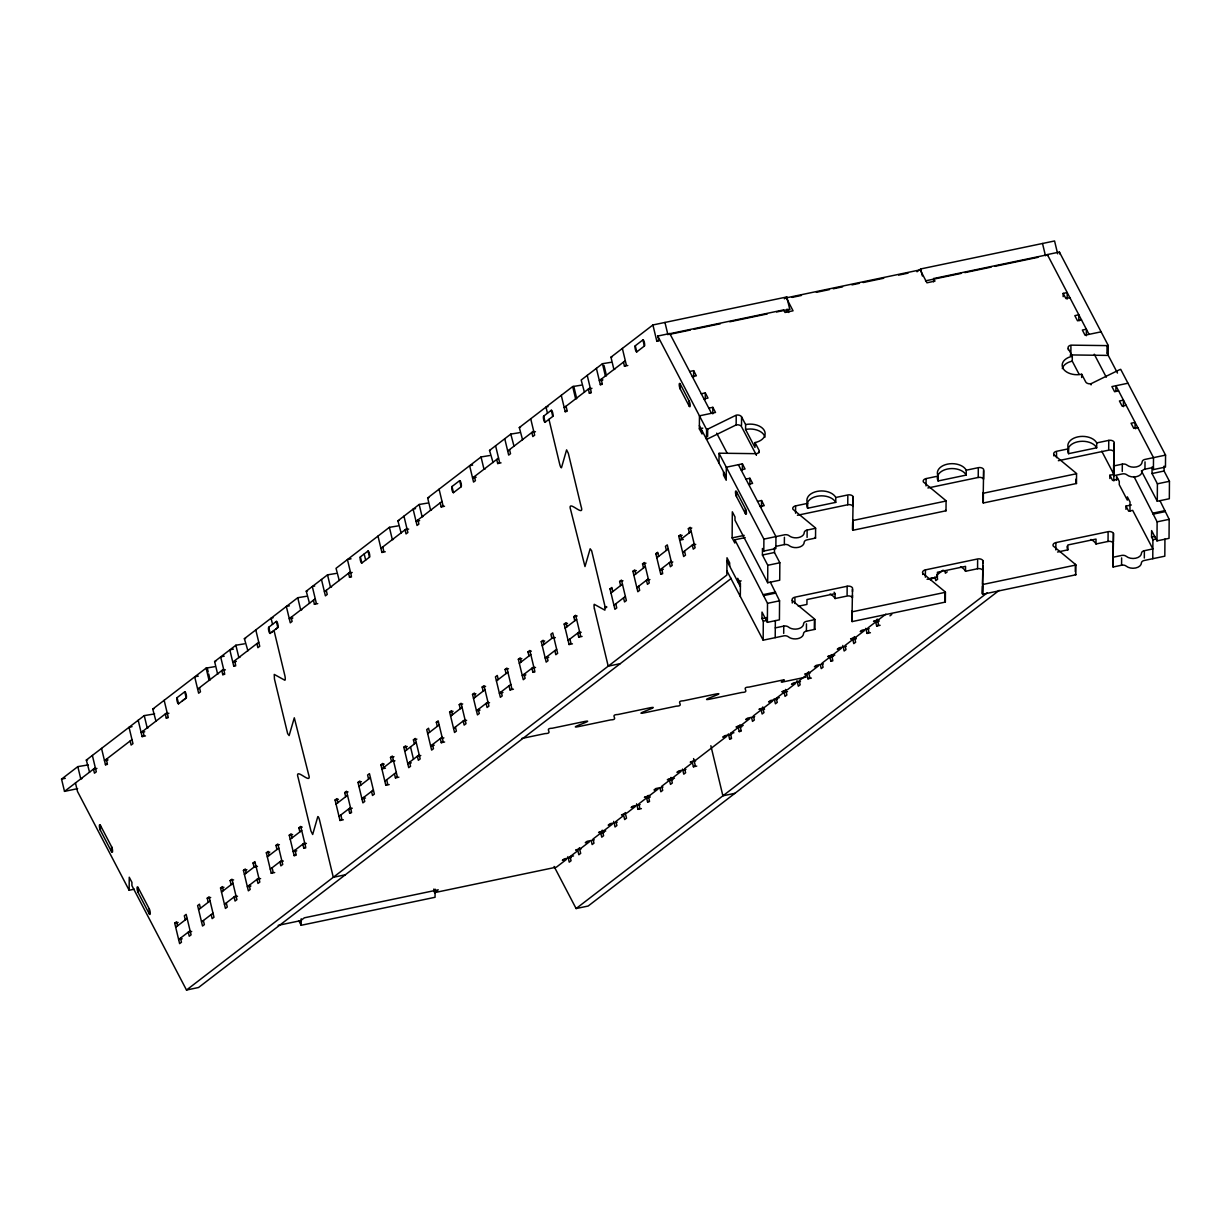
<?xml version="1.0" encoding="UTF-8"?>
<svg xmlns="http://www.w3.org/2000/svg" width="1231" height="1231" viewBox="0 0 1231 1231"><rect width="100%" height="100%" fill="white"/><g stroke="black" fill="none" stroke-linecap="round" stroke-linejoin="round"><path stroke-width="1.5" d="M100.357 830.217L100.388 825.324A3.17 0.785 78.2 0 0 99.372 825.847A3.17 0.785 78.2 0 0 100.357 830.233L111.544 851.637A3.17 0.785 78.2 0 0 112.575 851.113A3.17 0.785 78.2 0 0 111.59 846.743L100.388 825.324M111.544 851.637L111.59 846.743M134.317 889.182L129.147 890.259L129.24 877.226L131.932 882.365L131.917 885.628L186.497 990.032L198.545 987.508L731.306 578.37M138.041 892.383L138.072 887.505A3.17 0.785 78.2 0 0 137.056 888.028A3.17 0.785 78.2 0 0 138.041 892.398L149.228 913.802A3.17 0.785 78.2 0 0 150.259 913.279A3.17 0.785 78.2 0 0 149.274 908.909L138.072 887.505M149.228 913.802L149.274 908.909M435.112 889.136L435.051 897.291L301.164 925.281L301.21 918.772M680.204 388.934L680.251 384.057A3.17 0.785 78.2 0 0 679.22 384.564A3.17 0.785 78.2 0 0 680.204 388.934L689.16 406.076A3.17 0.785 78.2 0 0 690.191 405.553A3.17 0.785 78.2 0 0 689.206 401.183L680.251 384.057M689.16 406.076L689.206 401.183M693.607 377.178L693.653 370.654L689.637 371.5M702.07 430.742L702.039 434.004L699.362 428.865L699.454 415.832L715.519 412.462L712.826 407.338L708.81 408.169M705.255 399.444L705.301 392.935L701.285 393.766M711.503 413.308L669.787 333.539L657.739 336.048L706.594 429.496L706.517 439.267A4.232 2.708 0.4 0 0 707.61 438.928L736.153 424.926A4.232 2.708 0.4 0 1 741.508 426.649L756.357 455.055M707.625 436.482L707.687 429.142L736.23 415.139A4.232 2.708 0.4 0 1 741.585 416.878L745.617 424.587L745.571 429.481L754.972 447.453L755.018 442.575A14.818 9.463 0.4 0 0 764.374 430.635A14.818 9.463 0.4 0 0 745.617 424.587M712.78 413.847L712.826 407.338M718.996 463.118L719.058 453.347A4.232 2.708 0.4 0 1 720.258 453.208L756.373 453.685A4.232 2.708 0.4 0 0 759.05 450.269L755.018 442.575M723.551 471.858L723.536 475.12L726.213 480.259L726.321 467.211L742.385 463.856L745.063 468.996L741.047 469.842M729.66 566.168L729.675 562.906L726.998 557.766L726.859 575.046L186.497 990.032M745.17 537.608L734.845 539.778L734.815 543.04L732.137 537.901L732.322 511.804L734.999 516.943L734.984 520.205L767.667 582.725L779.715 580.216L779.839 562.767L774.468 552.488L774.499 547.61M736.153 424.926L736.215 416.37M736.461 496.539L736.492 491.646A3.17 0.785 78.2 0 0 735.476 492.169A3.17 0.785 78.2 0 0 736.461 496.539L745.417 513.666A3.17 0.785 78.2 0 0 746.432 513.142A3.17 0.785 78.2 0 0 745.447 508.772L736.492 491.646M740.323 596.512L740.431 583.463L737.738 578.324L737.708 581.586L741.154 580.863M741.524 425.434L741.585 416.878M742.339 470.38L742.385 463.856M745.417 513.666L745.447 508.772M749.864 484.783L749.91 478.259L745.894 479.105M756.357 454.901L756.373 453.685M759.019 452.716L759.035 451.5M761.497 507.049L761.558 500.525L757.527 501.371M982.969 563.136L983 560.69A4.232 2.708 0.4 0 0 977.629 558.966L925.42 569.876A4.232 2.708 0.4 0 0 922.742 573.292L944.869 591.603A4.232 2.708 0.4 0 1 945.423 592.296L945.346 602.082L852.16 621.578A4.232 2.708 0.4 0 1 851.944 620.793L852.529 587.972A4.232 2.708 0.4 0 0 847.159 586.248L794.949 597.173A4.232 2.708 0.4 0 0 792.272 600.574L814.399 618.885A4.232 2.708 0.4 0 1 814.953 619.593L814.876 629.364L806.413 631.134A4.232 2.708 0.4 0 0 803.52 633.642A8.463 5.401 0.4 0 1 797.734 638.658A8.463 5.401 0.4 0 1 788.363 636.812A4.232 2.708 0.4 0 0 783.685 635.888L763.158 640.182L763.297 621.163L761.958 618.593L762.004 612.069L767.375 622.347L779.423 619.824L779.562 600.805L770.329 582.094M767.667 582.725L767.79 565.291L762.42 555.012L762.466 548.487L763.805 551.057L775.869 548.549L775.945 536.593L738.369 464.703M767.375 622.347L767.513 603.328L734.845 539.778M763.805 551.057L763.897 539.116L719.058 453.347M775.207 637.658L775.345 620.547M783.701 633.442L783.762 626.117A4.232 2.708 0.4 0 1 788.44 627.025A8.463 5.401 0.4 0 0 797.796 628.872A8.463 5.401 0.4 0 0 803.581 623.871A4.232 2.708 0.4 0 1 806.474 621.363L814.953 619.593M775.884 546.364L784.347 544.594L784.409 537.27M792.256 603.021L792.272 600.574M794.903 603.529L794.934 598.389M795.565 513.204L795.611 505.879L807.659 503.356A14.818 9.463 0.4 0 1 817.015 491.415A14.818 9.463 0.4 0 1 835.772 497.478L847.82 494.954A4.232 2.708 0.4 0 1 853.191 496.678L853.129 505.249M806.413 631.134L806.459 623.809M807.09 537.408L807.136 530.069L815.614 528.299L815.538 538.07L807.074 539.855A4.232 2.708 0.4 0 0 804.182 542.348A8.463 5.401 0.4 0 1 798.396 547.364A8.463 5.401 0.4 0 1 789.025 545.518A4.232 2.708 0.4 0 0 784.347 544.594M835.772 497.478L835.741 502.371L807.628 508.249L807.659 503.356M814.383 621.332L814.322 628.672A4.232 2.708 0.4 0 1 814.876 629.364M852.468 595.312L852.452 597.758A4.232 2.708 0.4 0 0 847.097 596.035L835.049 598.543L835.08 593.665A14.818 9.463 0.4 0 0 834.11 592.219M847.097 594.804L847.159 586.248M853.114 506.464A4.232 2.708 0.4 0 0 847.759 504.741L847.82 496.185M851.96 618.362L852.021 611.022A4.232 2.708 0.4 0 0 852.237 611.792L852.16 621.578M1113.578 472.489L1114.132 442.114A4.232 2.708 0.4 0 0 1108.762 440.39L1096.713 442.898A14.818 9.463 0.4 0 0 1077.956 436.851A14.818 9.463 0.4 0 0 1068.6 448.792L1056.552 451.3A4.232 2.708 0.4 0 0 1053.874 454.716L1076.002 473.027A4.232 2.708 0.4 0 1 1076.556 473.72L1076.479 483.506L983.292 502.987A4.232 2.708 0.4 0 1 983.077 502.217L983.661 469.396A4.232 2.708 0.4 0 0 978.291 467.672L966.243 470.196A14.818 9.463 0.4 0 0 947.485 464.133A14.818 9.463 0.4 0 0 938.13 476.074L926.081 478.597A4.232 2.708 0.4 0 0 923.404 481.998L945.531 500.309A4.232 2.708 0.4 0 1 946.085 501.017L946.008 510.788L852.821 530.284A4.232 2.708 0.4 0 1 852.606 529.515L852.668 522.175M852.821 530.284L852.898 520.498A4.232 2.708 0.4 0 1 852.683 519.728M852.498 591.649L852.514 589.203M922.742 574.508L922.742 573.292M925.358 577.216L925.42 569.876M926.035 485.922L926.081 478.597M933.621 281.807L933.637 278.545L1047.443 254.755M927.066 579.309L937.391 577.139L937.437 572.261L965.55 566.368L965.519 571.261L977.568 568.737A4.232 2.708 0.4 0 1 982.923 570.476L982.415 593.511A4.232 2.708 0.4 0 0 982.63 594.281L1075.817 574.8L1075.894 565.014A4.232 2.708 0.4 0 0 1075.34 564.321L1053.213 546.01A4.232 2.708 0.4 0 1 1055.89 542.594L1108.1 531.684A4.232 2.708 0.4 0 1 1113.47 533.408L1113.409 541.963M966.243 470.196L966.212 475.074L938.099 480.967L938.13 476.074M944.854 594.05L944.793 601.39A4.232 2.708 0.4 0 1 945.346 602.082M977.568 568.737L977.629 560.182M983.646 470.627L983.584 479.182A4.232 2.708 0.4 0 0 978.23 477.459L978.291 468.888M982.415 593.511L982.476 586.187M983.107 499.771L983.154 492.446A4.232 2.708 0.4 0 0 983.369 493.216L983.292 502.987M982.63 594.281L982.707 584.51A4.232 2.708 0.4 0 1 982.492 583.74L983 560.69M982.938 569.245L982.953 565.583M1053.874 455.932L1053.874 454.716M1055.829 549.934L1055.89 542.594M1056.506 457.67L1056.552 452.531M1063.153 296.64L1063.184 293.378L1067.2 292.547L1067.154 299.071M1068.246 349.773L1068.262 348.558A4.232 2.708 0.4 0 1 1070.939 345.142L1107.038 345.619A4.232 2.708 0.4 0 0 1108.254 345.496L1108.177 355.267A4.232 2.708 0.4 0 1 1106.977 355.405L1070.862 354.928A4.232 2.708 0.4 0 0 1070.154 355.128M1057.537 552.027L1067.862 549.857L1067.908 544.964L1096.021 539.086L1095.99 543.979L1108.038 541.455A4.232 2.708 0.4 0 1 1113.393 543.194L1112.886 566.229A4.232 2.708 0.4 0 0 1113.101 566.999L1121.579 565.229A4.232 2.708 0.4 0 1 1125.334 565.583L1128.104 567.276A8.463 5.401 0.4 0 0 1140.983 564.583L1141.614 562.182A4.232 2.708 0.4 0 1 1144.291 560.474L1164.818 556.181L1164.941 539.07M1096.713 442.898L1096.683 447.792L1068.57 453.67L1068.6 448.792M1070.862 354.928L1070.924 346.373M1079.095 374.239L1072.263 361.16L1072.293 356.267L1068.262 348.558M1075.278 571.661L1075.34 564.321M1075.956 479.136L1075.925 482.814A4.232 2.708 0.4 0 1 1076.479 483.506M1081.664 377.517L1081.695 374.255A14.818 9.463 0.4 0 1 1062.938 368.192A14.818 9.463 0.4 0 1 1072.293 356.267M1086.327 335.74L1086.373 329.216L1082.357 330.046L1085.034 335.186L1101.099 331.831M1091.081 384.903L1091.081 383.687L1119.625 369.685A4.232 2.708 0.4 0 1 1120.718 369.346L1165.557 455.116L1165.465 467.072L1153.416 469.58L1152.078 467.011L1152.031 473.535L1157.402 483.814L1157.278 501.248L1169.327 498.74L1169.45 481.29L1164.08 471.011L1164.111 466.134M1106.992 352.958L1107.038 345.619M1108.038 541.455L1108.1 532.9M1108.7 448.946L1108.762 440.39M1109.854 478.52L1109.87 475.258L1113.886 474.412L1101.745 451.177M1112.886 566.229L1112.947 558.889M1113.101 566.999L1113.178 557.212A4.232 2.708 0.4 0 1 1112.962 556.443L1113.47 533.408M1113.84 480.936L1113.84 465.934A4.232 2.708 0.4 0 1 1113.624 465.164M1153.432 467.411L1144.968 469.18A4.232 2.708 0.4 0 0 1142.276 470.888L1141.645 473.289A8.463 5.401 0.4 0 1 1128.765 475.982L1126.011 474.304A4.232 2.708 0.4 0 0 1122.241 473.935L1113.778 475.705A4.232 2.708 0.4 0 1 1113.547 474.935L1114.117 443.345M1115.886 391.335L1115.917 385.734L1153.509 457.64L1153.416 469.58M1116.563 480.136L1116.594 476.289L1119.287 481.429L1119.256 484.691L1127.319 500.109L1127.35 496.847L1130.027 501.986L1129.966 511.296M1121.579 565.229L1121.626 557.889M1122.257 471.488L1122.318 464.149A4.232 2.708 0.4 0 1 1126.073 464.518L1128.842 466.195A8.463 5.401 0.4 0 0 1141.722 463.502L1142.353 461.117A4.232 2.708 0.4 0 1 1145.03 459.409L1165.557 455.116M1123.395 406.661L1123.457 400.137L1119.425 400.983L1122.118 406.122L1126.134 405.276M1125.965 509.342L1125.996 506.079L1131.351 504.972M1144.322 558.028L1144.368 550.703L1152.847 548.918L1132.689 510.388L1128.673 511.219L1125.996 506.079M1144.968 469.18L1145.015 461.856M1152.77 558.705L1152.908 539.686L1151.57 537.116L1151.616 530.592L1156.986 540.871L1169.035 538.347L1169.173 519.328L1159.941 500.617M1156.986 540.871L1157.125 521.852L1133.997 476.566M852.606 529.515L853.191 496.678M77.63 788.64L64.504 791.379L61.55 779.115L77.815 766.621L88.217 764.913M89.571 772.299L86.324 760.081L144.242 715.611L154.644 713.903M155.983 721.289L152.752 709.071L206.116 668.094L214.656 666.679M218.456 673.634L217.564 673.834L214.625 661.555L235.875 645.229L244.43 643.828M247.923 650.845L244.384 638.689L297.748 597.712L306.304 596.312M309.504 603.39L306.257 591.172L327.523 574.846L336.063 573.446M339.264 580.524L336.032 568.322L389.396 527.33L397.936 525.929M401.137 533.008L397.905 520.805L419.171 504.479L427.711 503.064M431.512 510.019L430.619 510.219L427.665 497.94L481.044 456.963L489.584 455.547M493.077 462.564L489.538 450.423L510.803 434.097L519.359 432.697M522.56 439.775L519.313 427.557L572.677 386.58L581.217 385.18M584.433 392.258L581.186 380.04L602.451 363.714L610.991 362.314M614.792 369.254L613.9 369.454L610.961 357.19L652.907 324.969L786.794 296.963L789.748 309.243L786.07 312.059M177.079 697.654L184.727 691.791A3.17 0.785 78.2 0 1 186.143 694.33A3.17 0.785 78.2 0 1 186.204 697.915L178.557 703.793A3.17 0.785 78.2 0 1 177.141 701.255A3.17 0.785 78.2 0 1 177.079 697.654L178.557 703.793M268.727 627.271L276.36 621.409A3.17 0.785 78.2 0 1 277.791 623.948A3.17 0.785 78.2 0 1 277.837 627.548L270.204 633.411A3.17 0.785 78.2 0 1 268.773 630.872A3.17 0.785 78.2 0 1 268.727 627.271L270.204 633.411M360.375 556.889L368.007 551.026A3.17 0.785 78.2 0 1 369.423 553.565A3.17 0.785 78.2 0 1 369.485 557.166L361.837 563.029A3.17 0.785 78.2 0 1 360.421 560.49A3.17 0.785 78.2 0 1 360.375 556.889L361.837 563.029M452.008 486.522L459.64 480.659A3.17 0.785 78.2 0 1 461.071 483.198A3.17 0.785 78.2 0 1 461.117 486.784L453.485 492.646A3.17 0.785 78.2 0 1 452.054 490.107A3.17 0.785 78.2 0 1 452.008 486.522L453.485 492.646M543.656 416.14L551.288 410.277A3.17 0.785 78.2 0 1 552.704 412.816A3.17 0.785 78.2 0 1 552.765 416.417L545.118 422.279A3.17 0.785 78.2 0 1 543.702 419.74A3.17 0.785 78.2 0 1 543.656 416.14L545.118 422.279M635.288 345.757L642.921 339.894A3.17 0.785 78.2 0 1 644.352 342.433A3.17 0.785 78.2 0 1 644.398 346.034L636.766 351.897A3.17 0.785 78.2 0 1 635.334 349.358A3.17 0.785 78.2 0 1 635.288 345.757L636.766 351.897M64.504 791.379L95.326 767.713M131.979 739.569L104.481 760.681L108.051 759.927M167.108 712.58L141.134 732.522L144.704 731.783M197.652 689.129L223.611 669.187M258.741 642.213L232.782 662.14L236.352 661.401M315.259 598.805L289.285 618.747L292.855 618.008M324.415 591.772L350.389 571.83M380.933 548.364L406.892 528.422M442.021 501.448L416.063 521.39L419.633 520.651M498.54 458.055L472.581 477.997L476.151 477.243M507.711 451.008L533.669 431.065M564.213 407.615L590.188 387.673M625.317 360.698L599.343 380.641L602.913 379.887M182.373 700.854L186.204 697.915L184.727 691.791M272.113 631.949L274.021 630.472L284.838 675.511A4.232 1.046 78.2 0 1 284.884 680.266L274.236 674.403L274.451 679.004L287.654 733.645L289.131 735.569L294.301 717.796L308.566 774.345C312.782 786.855 293.978 765.359 298.194 777.869L310.966 831.048L312.674 834.495L317.813 816.584A4.232 1.046 78.2 0 1 319.537 820.031L333.293 877.303L345.342 874.779M275.929 629.01L277.837 627.548L276.36 621.409M168.893 713.241L165.277 713.995L166.262 718.088L168.093 716.673L164.154 700.316M225.396 669.833L221.78 670.587L222.765 674.68L224.596 673.28L220.672 656.908L224.242 656.169M313.428 600.22L314.413 604.298L316.244 602.898L312.305 586.541L314.721 586.033M352.174 572.477L348.558 573.231L349.542 577.324L351.374 575.923L347.434 559.551L351.05 558.797M377.994 536.101L381.918 552.457L383.749 551.057L382.764 546.964M440.19 502.864L441.175 506.957L443.006 505.541L439.082 489.184M496.709 459.455L497.693 463.548L499.524 462.148L495.585 445.776M561.274 395.336L565.198 411.708L567.029 410.292L566.045 406.199M591.957 388.319L588.341 389.073L589.326 393.166L591.157 391.766L587.233 375.393M596.404 368.361L600.328 384.718L602.159 383.318L601.174 379.225M623.471 362.099L624.456 366.192L626.287 364.791L622.363 348.419M652.907 324.969L656.846 341.326L658.677 339.925L657.739 336.048M101.542 748.402L105.466 764.774L107.297 763.358L106.312 759.265M138.195 720.258L142.119 736.615L143.95 735.215L142.965 731.122M233.398 649.122L229.828 649.876L233.767 666.233L235.598 664.832L234.613 660.739M784.347 298.841L786.794 296.963M917.018 271.774L920.68 268.958L1054.567 240.968L1057.66 253.817M180.465 938.13L181.449 942.223L179.618 943.638L174.71 923.173L176.541 921.773L177.526 925.866M208.224 902.277L207.239 898.199L209.07 896.784L213.979 917.233L212.147 918.649L211.163 914.556M226.289 902.938L227.273 907.032L225.442 908.447L220.534 887.982L222.365 886.582L223.35 890.675M231.136 884.689L230.151 880.596L231.982 879.196L236.891 899.646L235.059 901.046L234.075 896.968L237.521 896.245M249.201 885.351L250.185 889.444L248.354 890.844L243.446 870.394L245.277 868.978L246.246 873.071M257.479 866.378L254.048 867.101L253.063 863.008L254.894 861.592L259.803 882.058L257.971 883.458L256.987 879.365L260.603 878.611M274.698 872.533L271.266 873.256L266.342 852.791L268.189 851.39L269.158 855.483M276.96 849.498L275.975 845.405L277.806 844.004L282.715 864.454L280.883 865.87L279.899 861.777L283.345 861.054M296.179 855.237L294.163 855.653L289.254 835.203L291.085 833.802L292.07 837.88M299.856 831.91L298.887 827.817L300.718 826.401L305.627 846.866L303.795 848.267L302.811 844.174L306.427 843.42M343.341 819.769L339.987 820.477L335.078 800.012L336.909 798.611L337.894 802.704M345.68 796.719L344.695 792.626L346.542 791.21L351.451 811.675L349.619 813.076L348.635 808.982L352.251 808.228M363.745 797.38L364.73 801.473L362.899 802.874L357.99 782.424L359.821 781.008L360.806 785.101M389.165 784.578L385.811 785.286L380.902 764.82L382.733 763.42L383.718 767.513M394.951 760.804L391.504 761.527L390.519 757.434L392.35 756.034L397.259 776.484L395.428 777.884L394.459 773.807M409.569 762.189L410.554 766.282L408.723 767.682L403.814 747.232L405.645 745.817L406.63 749.91M414.416 743.939L413.431 739.846L415.262 738.431L420.171 758.896L418.34 760.296L417.355 756.203L420.802 755.48M437.328 726.336L436.343 722.243L438.174 720.843L443.083 741.293L441.252 742.708L440.267 738.615L443.883 737.861M455.393 726.998L456.378 731.091L454.547 732.491L449.623 712.041L451.469 710.641L452.439 714.719M460.24 708.748L459.255 704.655L461.086 703.24L465.995 723.705L464.164 725.105L463.179 721.012L466.626 720.289M478.305 709.41L479.29 713.488L477.459 714.903L472.535 694.453L474.366 693.038L475.351 697.131M483.152 691.145L482.167 687.052L483.998 685.652L488.907 706.102L487.076 707.517L486.091 703.424L489.538 702.701M506.049 673.557L505.079 669.464L506.91 668.048L511.819 688.514L509.988 689.914L509.003 685.821M524.129 674.219L525.098 678.312L523.267 679.712L518.359 659.262L520.19 657.846L521.175 661.939M528.961 655.954L527.976 651.876L529.822 650.46L534.731 670.91L532.9 672.326L531.915 668.233L535.531 667.479M547.041 656.615L548.01 660.708L546.179 662.124L541.271 641.659L543.102 640.258L544.087 644.352M572.446 643.828L569.091 644.521L564.183 624.071L566.014 622.655L566.999 626.748M574.785 620.778L573.8 616.685L575.631 615.269L580.555 635.735L578.708 637.135L577.739 633.042L581.17 632.319M615.762 603.836L616.746 607.929L614.915 609.33L610.007 588.88L611.838 587.479L612.823 591.557M620.609 585.587L619.624 581.494L621.455 580.078L626.364 600.543L624.532 601.944L623.548 597.851M638.674 586.248L639.658 590.326L637.827 591.742L632.919 571.292L634.75 569.876L635.735 573.969M643.521 567.983L642.536 563.89L644.367 562.49L649.276 582.94L647.444 584.356L646.46 580.263L649.906 579.539M662.74 573.723L660.739 574.154L655.815 553.688L657.662 552.288L658.631 556.381M684.498 551.057L685.482 555.15L683.651 556.55L678.727 536.101L680.558 534.685L681.543 538.778M689.345 532.792L688.36 528.715L690.191 527.299L695.1 547.749L693.268 549.164L692.284 545.071L695.73 544.348M175.694 927.266L187.143 918.464M198.606 909.678L210.055 900.877M221.503 892.075L232.967 883.273M244.415 874.487L255.879 865.685M267.327 856.884L278.791 848.097M290.239 839.296L301.703 830.494M336.063 804.105L347.511 795.303M358.975 786.517L370.423 777.715M393.335 760.112L381.887 768.913L385.457 768.175M404.799 751.325L416.247 742.524M427.696 733.722L439.159 724.936M450.608 716.134L462.071 707.333M473.52 698.531L484.983 689.745M496.432 680.943L507.895 672.141M519.344 663.355L530.792 654.553M542.255 645.752L553.704 636.95M565.167 628.164L576.616 619.362M610.991 592.973L622.44 584.171M633.888 575.369L645.352 566.583M656.8 557.781L668.264 548.98M691.176 531.392L679.712 540.194L683.282 539.44M190.097 930.744L178.633 939.545L182.203 938.791M201.545 921.942L213.009 913.156M224.457 904.354L235.906 895.553M258.818 877.965L247.369 886.751L250.939 886.012M270.281 869.163L281.73 860.361M304.642 842.773L293.193 851.575L296.763 850.821M339.002 816.384L350.466 807.582M373.378 789.994L361.914 798.781L365.484 798.042M384.826 781.193L396.29 772.391M419.202 754.803L407.738 763.589L411.308 762.851M442.098 737.2L430.65 746.001L434.22 745.247M453.562 728.413L465.01 719.612M487.922 702.009L476.474 710.81L480.044 710.072M510.834 684.421L499.386 693.222L502.956 692.468M533.746 666.833L522.298 675.619L525.868 674.88M556.658 649.229L545.195 658.031L548.764 657.277M568.106 640.428L579.57 631.641M613.93 605.252L625.394 596.45M636.842 587.649L648.291 578.847M671.203 561.259L659.754 570.061L663.324 569.307M682.666 552.457L694.115 543.671M271.266 873.256L273.097 871.84L272.113 867.747M294.163 855.653L296.009 854.252L295.025 850.159M339.987 820.477L341.818 819.061L340.849 814.968M385.811 785.286L387.642 783.87L386.657 779.777M569.091 644.521L570.922 643.121L569.938 639.027M660.739 574.154L662.57 572.738L661.586 568.645M433.727 889.121L434.574 892.629L438.236 889.813L304.349 917.818L300.687 920.634L278.191 925.343M567.891 856.576L569.23 862.162L571.061 860.746L570.076 856.653L577.862 850.667L578.847 854.76L580.678 853.36L579.339 847.774M604.221 832.356L600.774 833.079L592.988 839.065L593.973 843.158L592.142 844.558L591.249 840.835M650.214 797.134L646.598 797.888L638.812 803.874L639.781 807.967L637.95 809.367L636.612 803.797M672.942 779.577L669.51 780.3L661.724 786.27L662.693 790.364L660.862 791.779L659.97 788.055M728.367 733.876L729.598 739L731.429 737.584L730.445 733.491L738.231 727.506L741.847 726.752M764.589 709.194L761.143 709.918L753.357 715.903L754.341 719.997L752.51 721.397L751.618 717.673M774.191 698.685L775.422 703.809L777.253 702.393L776.269 698.3L784.055 692.33L787.501 691.607M833.495 656.385L829.879 657.139L822.093 663.109L823.077 667.202L821.231 668.618L820.338 664.894M856.237 638.812L852.791 639.535L845.005 645.521L845.974 649.614L844.143 651.014L842.804 645.444M879.134 621.224L875.703 621.947L867.917 627.933L868.886 632.011L867.055 633.426L865.824 628.318M885.858 614.146L879.365 619.131L873.518 621.378L878.872 620.255M930.374 579.955L932.975 577.955L928.959 578.801M937.945 574.154L943.131 570.153M646.598 797.888L647.583 801.981L649.414 800.581L648.183 795.457M682.543 769.067L683.774 774.176L685.605 772.776L684.621 768.683L692.422 762.697L693.392 766.79L695.238 765.39L693.592 758.573M738.231 727.506L739.216 731.599L741.047 730.198L739.831 725.074M796.996 680.635L798.334 686.206L800.165 684.805L799.181 680.712L806.967 674.726L807.951 678.82L809.783 677.419L808.444 671.834M829.879 657.139L830.863 661.232L832.695 659.816L831.464 654.707M875.703 621.947L876.687 626.04L878.519 624.625L877.18 619.055M889.967 615.839L891.798 614.423M947.239 571.846L945.408 573.246L944.762 570.522M554.088 866.455L576.108 908.555L987.185 592.865M999.233 590.341L588.156 906.031L576.108 908.555M612.146 356.913L610.961 357.19M520.498 427.295L519.313 427.557M428.865 497.663L427.665 497.94M399.09 520.528L397.905 520.805M307.442 590.911L306.257 591.172M245.569 638.427L244.384 638.689M215.81 661.293L214.625 661.555M153.937 708.81L152.752 709.071M87.509 759.819L86.324 760.081M490.43 450.223L489.538 450.423M792.072 297.394L801.427 295.44M816.384 292.316L829.479 289.577M833.218 288.793L842.573 286.838M851.929 284.884L859.407 283.315M863.146 282.53L883.72 278.237M898.676 275.098L908.032 273.144M1047.581 255.54L1047.35 254.571L1059.399 252.063L1108.254 345.496M669.879 333.709L783.685 309.904L785.024 312.474L793.056 310.797L786.301 297.856L920.188 269.851L926.943 282.807L934.975 281.114L933.637 278.545M669.787 334.324L690.406 330.016M694.146 329.231L720.397 323.738M729.768 321.783L767.252 313.936M776.623 311.982L789.748 309.243M925.497 280.853L961.119 273.405M964.858 272.62L991.109 267.127M994.848 266.342L1037.964 257.325M656.846 341.326L658.847 340.91M624.456 366.192L627.81 365.499M600.328 384.718L602.328 384.303M589.326 393.166L591.342 392.751M548.01 406.645L545.995 407.076L547.472 413.201M692.33 376.64L696.346 375.794L693.653 370.654M1069.893 297.687L1065.861 298.517L1063.184 293.378M565.198 411.708L567.199 411.277M535.454 431.727L531.838 432.481L532.823 436.574L534.654 435.159L530.715 418.802M703.963 398.906L707.994 398.075L705.301 392.935M1081.526 319.952L1077.51 320.783L1074.817 315.644L1078.833 314.813L1078.802 319.706A3.17 0.785 78.2 0 1 1079.187 320.629M472.642 465.087L469.627 465.718L473.55 482.075L475.397 480.675L474.412 476.582M497.693 463.548L501.032 462.856M699.362 428.865L702.793 428.157M415.524 508.618L413.108 509.111L417.047 525.483L418.879 524.067L417.894 519.99M441.175 506.957L444.529 506.249M408.677 529.084L405.061 529.838L406.045 533.931L407.876 532.515L403.953 516.158M1127.965 383.226L1111.901 386.58L1114.594 391.72L1118.61 390.873M381.918 552.457L385.257 551.765M748.586 484.229L752.603 483.398L749.91 478.259M349.542 577.324L351.543 576.908M760.219 506.51L764.236 505.664L761.558 500.525M1137.783 427.542L1133.766 428.388L1131.074 423.249L1135.09 422.402L1135.059 427.295A3.17 0.785 78.2 0 1 1135.613 428.788M289.362 605.837L286.346 606.468L290.27 622.84L292.101 621.424L291.132 617.346M314.413 604.298L317.752 603.605M688.36 528.715L691.791 527.991M273.082 617.777L271.066 618.208L272.543 624.348M678.727 536.101L682.174 535.377M797.411 515.266L847.759 504.741M927.882 487.984L978.23 477.459M1058.352 460.702L1108.7 450.161A4.232 2.708 0.4 0 1 1114.055 451.9M655.815 553.688L657.831 553.273M732.137 537.901L744.186 535.377M642.536 563.89L645.983 563.183M763.897 539.116L784.424 534.823A4.232 2.708 0.4 0 1 789.102 535.731A8.463 5.401 0.4 0 0 798.473 537.578A8.463 5.401 0.4 0 0 804.243 532.577A4.232 2.708 0.4 0 1 807.136 530.069M852.898 520.498L946.085 501.017M983.369 493.216L1076.556 473.72M1113.84 465.934L1122.318 464.149M672.818 561.952L669.372 562.659L670.356 566.752L672.188 565.352L667.279 544.887L665.448 546.302L666.433 550.395M632.919 571.292L636.35 570.569M619.624 581.494L622.978 580.786M1117.917 479.274L1112.562 480.398L1109.87 475.258M762.42 555.012L774.468 552.488M1152.031 473.535L1164.08 471.011M233.767 666.233L235.767 665.817M610.007 588.88L612.007 588.464M198.314 676.096L194.698 676.85L198.637 693.222L200.468 691.807L199.484 687.714M222.765 674.68L224.781 674.265M767.79 565.291L779.839 562.767M1157.402 483.814L1169.45 481.29M594.45 608.899A4.232 1.046 78.2 0 1 594.234 604.298L604.898 610.161L605.129 606.929L606.637 606.606M605.221 607.729L606.714 607.406M573.8 616.685L577.154 615.977M564.183 624.071L567.522 623.363M166.262 718.088L168.262 717.658M555.319 637.643L551.873 638.366L550.888 634.273L552.719 632.872L557.643 653.322L555.812 654.723L554.827 650.645M763.497 594.588L775.545 592.065M1153.108 513.112L1165.157 510.588M132.04 726.659L129.024 727.29L132.963 743.647L131.132 745.063L130.147 740.97M541.271 641.659L544.717 640.951M763.482 595.619L775.53 593.111M1153.093 514.143L1165.142 511.634M578.708 637.135L582.063 636.442M527.976 651.876L531.33 651.168M767.513 603.328L779.562 600.805M1157.125 521.852L1169.173 519.328M142.119 736.615L145.473 735.923M518.359 659.262L521.806 658.539M835.08 593.665L806.967 599.543L806.92 604.436L798.319 606.237M505.079 669.464L508.511 668.741M761.958 618.593L767.128 617.516M1151.57 537.116L1155.001 536.393M763.297 621.163L766.744 620.439M1152.908 539.686L1156.355 538.963M532.9 672.326L534.9 671.911M105.466 764.774L107.482 764.343M482.167 687.052L485.599 686.344M96.926 768.406L93.494 769.129L94.464 773.206L96.295 771.806L92.371 755.434M775.284 627.887L783.762 626.117M852.237 611.792L945.423 592.296M982.707 584.51L1075.894 565.014M1113.178 557.212L1121.641 555.443A4.232 2.708 0.4 0 1 1125.411 555.812L1128.165 557.489A8.463 5.401 0.4 0 0 1141.06 554.796L1141.691 552.411A4.232 2.708 0.4 0 1 1144.368 550.703M61.55 779.115L65.305 778.331M472.535 694.453L475.889 693.745M620.255 663.647L608.206 666.171L594.45 608.853M509.988 689.914L513.435 689.206M459.255 704.655L462.702 703.932M449.623 712.041L453.07 711.318M876.687 626.04L880.119 625.317M869.194 628.687L862.054 630.18L860.223 631.58L864.239 630.749L856.453 636.719L850.606 638.966L855.96 637.858M436.343 722.243L438.344 721.828M867.055 633.426L870.409 632.719M846.297 646.275L839.142 647.768L837.311 649.183L841.327 648.337L833.541 654.323L827.694 656.569L834.833 655.077M413.431 739.846L416.878 739.123M403.814 747.232L407.246 746.509M441.252 742.708L444.606 742.001M830.863 661.232L832.864 660.801M823.385 663.863L816.245 665.371L814.399 666.771L818.43 665.925L810.629 671.911L804.782 674.157L810.136 673.034M390.519 757.434L393.966 756.711M380.902 764.82L384.241 764.128M805.997 677.112L784.07 681.697C775.715 683.59 789.948 678.373 781.593 680.281L749.125 687.067C739.877 687.267 751.125 692.253 741.878 692.453L709.41 699.239C697.392 701.378 728.044 691.868 715.996 694.007L683.513 700.793C674.28 700.978 685.529 705.979 676.281 706.163L643.813 712.949C631.78 715.088 662.463 705.64 650.383 707.717L617.916 714.519C608.683 714.703 619.916 719.673 610.684 719.889L578.201 726.675C566.137 728.783 596.85 719.335 584.787 721.443L552.304 728.229C543.071 728.413 554.319 733.414 545.071 733.599L521.621 738.508M807.951 678.82L811.398 678.096M800.473 681.466L793.333 682.959L791.502 684.359L795.518 683.528L787.717 689.514L781.87 691.76L785.44 691.006M357.99 782.424L361.437 781.7M395.428 777.884L398.875 777.176M776.269 698.3L779.285 697.669M777.561 699.054L770.421 700.547L768.59 701.962L772.606 701.116L764.82 707.102L758.958 709.348L764.313 708.225M344.695 792.626L348.05 791.918M335.078 800.012L338.433 799.319M754.649 716.657L747.509 718.15L745.678 719.55L749.694 718.719L741.908 724.69L736.046 726.952L743.201 725.444M349.619 813.076L351.62 812.66M730.445 733.491L733.891 732.768M739.216 731.599L741.231 731.183M731.737 734.245L724.597 735.738L722.766 737.154L726.782 736.307L696.084 759.881L690.237 762.127L695.592 761.02M298.887 827.817L302.226 827.109M729.598 739L731.599 738.569M289.254 835.203L292.609 834.51M275.975 845.405L279.406 844.681M266.342 852.791L269.789 852.083M303.795 848.267L305.796 847.851M693.392 766.79L696.746 766.097M685.913 769.437L678.773 770.929L676.942 772.345L680.958 771.498L673.172 777.484L667.325 779.731L674.465 778.238M253.063 863.008L255.063 862.577M243.446 870.394L246.877 869.671M663.001 787.024L655.861 788.532L654.03 789.933L658.046 789.086L650.26 795.072L644.413 797.319L649.768 796.195M230.151 880.596L233.598 879.873M220.534 887.982L223.965 887.274M647.583 801.981L649.583 801.566M640.105 804.628L632.965 806.12L631.118 807.521L635.134 806.69L627.348 812.675L621.501 814.922L625.071 814.168M207.239 898.199L210.686 897.476M637.95 809.367L641.397 808.644M734.938 793.303L722.889 795.826L710.856 745.709M617.193 822.216L610.053 823.708L608.222 825.124L612.238 824.278L604.436 830.263L598.589 832.51L605.729 831.017M174.71 923.173L178.156 922.45M594.281 839.819L587.141 841.312L585.31 842.712L589.326 841.881L581.524 847.851L575.677 850.113L581.032 848.99M191.697 931.436L188.266 932.144L189.235 936.237L191.082 934.837L186.158 914.371L184.327 915.787L185.312 919.88M570.076 856.653L573.523 855.93M571.369 857.407L564.229 858.899L562.398 860.315L566.414 859.469L556.412 867.147L434.574 892.629M514.035 446.314L510.803 434.097M422.956 516.574L422.11 516.743L419.171 504.479M209.901 680.204L209.055 680.358L206.116 668.094M81.877 778.684L80.769 778.9L77.815 766.621M606.498 375.778L605.39 375.994L602.451 363.714M576.739 398.644L575.631 398.844L572.677 386.58M485.091 469.011L483.983 469.226L481.044 456.963M393.458 539.393L392.335 539.609L389.396 527.33M331.585 586.91L330.477 587.125L327.523 574.846M301.81 609.776L300.703 609.991L297.748 597.712M239.937 657.292L238.829 657.508L235.875 645.229M148.305 727.675L147.181 727.875L144.242 715.611M1107.161 353.328L1117.471 373.055M1047.35 254.571L1089.05 334.355M1094.251 354.205L1106.284 377.225M1141.368 470.842L1157.278 501.248M1081.695 374.255L1085.727 381.964A4.232 2.708 0.4 0 0 1091.081 383.687M787.009 309.119L788.763 312.489M716.688 433.158L727.013 452.9M699.377 425.618L726.244 476.997M726.967 561.028L740.4 586.725M726.89 570.815L763.158 640.182M298.871 920.88L301.164 925.281M129.147 890.259L77.507 791.487L75.46 782.962M1059.399 252.063L1059.86 253.986M1042.519 243.492L1045.458 255.756M920.68 268.958L922.358 275.975M936.637 575.139L937.622 579.232L935.791 580.647L934.898 576.924M854.268 636.642L855.607 642.228L853.775 643.628L852.791 639.535M785.532 689.422L786.871 695.007L785.039 696.407L784.055 692.33M762.62 707.025L763.959 712.595L762.127 714.011L761.143 709.918M669.787 333.539L670.018 334.493M664.955 322.445L667.91 334.709M642.921 339.894L644.398 346.034M604.052 365.545L606.006 373.732M670.987 777.407L672.326 782.978L670.495 784.393L669.51 780.3M573.784 386.365L576.246 396.597M551.288 410.277L552.765 416.417M548.949 419.34L559.751 464.379A4.232 1.046 78.2 0 0 561.459 467.795L566.599 449.869L568.322 453.316L581.094 506.51C585.31 519.02 566.506 497.509 570.722 510.034L584.987 566.568L590.157 548.795L591.634 550.734L605.129 606.929M625.163 812.583L626.502 818.169L624.671 819.569L623.686 815.491L615.9 821.462L616.885 825.555L615.038 826.97L613.7 821.385M602.251 830.186L603.59 835.757L601.759 837.172L600.774 833.079M509.542 449.607L510.526 453.7L508.68 455.101L504.756 438.744M459.64 480.659L461.117 486.784M498.263 679.543L497.278 675.45L495.447 676.85L500.355 697.315L502.202 695.9L501.217 691.807M429.542 732.322L428.557 728.229L426.726 729.629L431.635 750.094L433.466 748.679L432.481 744.586M368.007 551.026L369.485 557.166M364.191 553.965L365.653 560.105M410.523 746.925L413.462 759.204M326.261 590.357L327.231 594.45L325.399 595.866L321.476 579.493M368.592 779.115L367.607 775.038L369.438 773.622L374.362 794.072L372.516 795.488L371.547 791.395M255.802 629.933L259.726 646.29L257.894 647.706L256.91 643.613M207.223 667.879L208.208 671.972M208.701 674.019L209.685 678.112M200.438 908.263L199.453 904.17L197.622 905.585L202.53 926.035L204.361 924.635L203.377 920.542M1075.263 574.092A4.232 2.708 0.4 0 1 1075.817 574.8M1067.862 549.857A14.818 9.463 0.4 0 1 1067.139 546.195M1091.005 539.486A14.818 9.463 0.4 0 1 1095.99 543.979M937.391 577.139A14.818 9.463 0.4 0 1 936.745 575.339M960.534 566.768A14.818 9.463 0.4 0 1 965.519 571.261M830.063 594.05A14.818 9.463 0.4 0 1 835.049 598.543M807.628 508.249A14.818 9.463 0.4 0 1 816.984 496.308A14.818 9.463 0.4 0 1 835.741 502.371M795.611 505.879A4.232 2.708 0.4 0 0 792.933 509.28L815.06 527.591A4.232 2.708 0.4 0 1 815.614 528.299M814.984 537.378A4.232 2.708 0.4 0 1 815.538 538.07M745.571 429.481A14.818 9.463 0.4 0 1 764.959 437.205M707.687 429.142A4.232 2.708 0.4 0 1 706.594 429.496M945.454 510.096A4.232 2.708 0.4 0 1 946.008 510.788M938.099 480.967A14.818 9.463 0.4 0 1 947.455 469.026A14.818 9.463 0.4 0 1 966.212 475.074M1068.57 453.67A14.818 9.463 0.4 0 1 1077.925 441.744A14.818 9.463 0.4 0 1 1096.683 447.792M1062.307 368.623A14.818 9.463 0.4 0 1 1072.263 361.16"/></g></svg>
